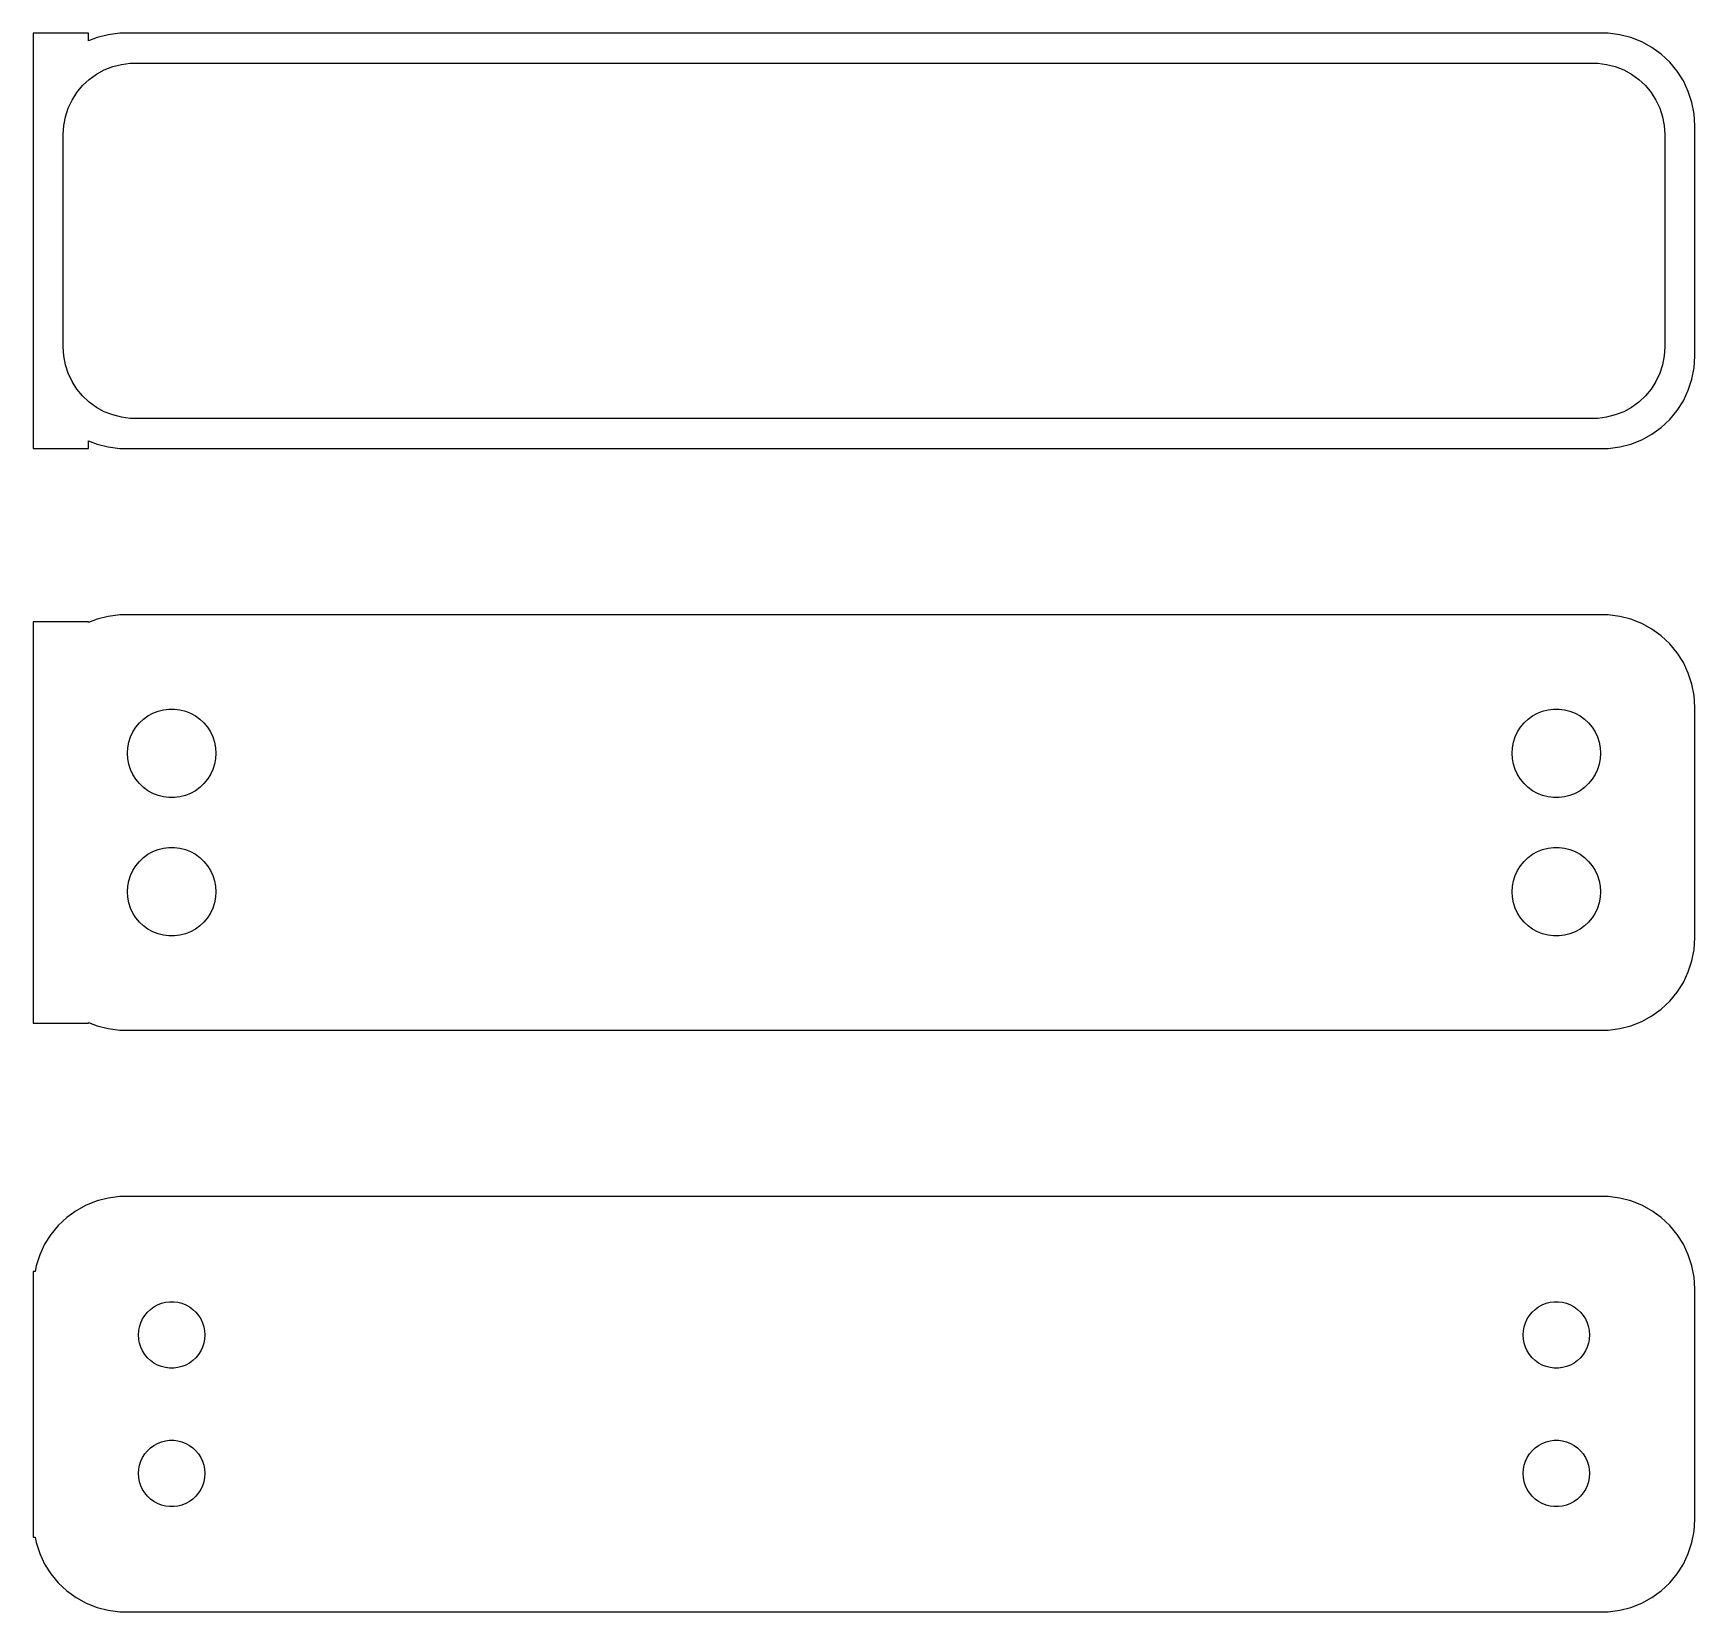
# Model space of a CAD drawing. Header units: metres. Extents: x -45 to 45, y 51.8 to 137.2.
import ezdxf

# ---------------------------------------------------------------- set-up
doc = ezdxf.new("R2010")
doc.units = ezdxf.units.M

msp = doc.modelspace()

# ---------------------------------------------------------------- linework, layer by layer
for p, q in [((-42, 137.24), (-45, 137.24)), ((-45, 137.24), (-45, 114.76)), ((-42, 136.825), (-42, 137.24)), ((-41.5451, 137.005), (-42, 136.825)), ((-40.9369, 137.161), (-41.5451, 137.005)), ((-40.3139, 137.24), (-40.9369, 137.161)), ((40.3139, 137.24), (-40.3139, 137.24)), ((40.9369, 137.161), (40.3139, 137.24)), ((41.5451, 137.005), (40.9369, 137.161)), ((42.1289, 136.774), (41.5451, 137.005)), ((42.6791, 136.472), (42.1289, 136.774)), ((43.1871, 136.103), (42.6791, 136.472)), ((43.6448, 135.673), (43.1871, 136.103)), ((-41.9685, 134.734), (-41.5751, 135.02)), ((-41.5751, 135.02), (-41.1489, 135.254)), ((-41.1489, 135.254), (-40.6967, 135.433)), ((-40.6967, 135.433), (-40.2256, 135.554)), ((-40.2256, 135.554), (-39.7432, 135.615)), ((-39.7432, 135.615), (39.7432, 135.615)), ((39.7432, 135.615), (40.2256, 135.554)), ((40.2256, 135.554), (40.6967, 135.433)), ((40.6967, 135.433), (41.1489, 135.254)), ((41.1489, 135.254), (41.5751, 135.02)), ((41.5751, 135.02), (41.9685, 134.734)), ((44.0451, 135.189), (43.6448, 135.673)), ((44.3815, 134.659), (44.0451, 135.189)), ((-42.633, 134.026), (-42.323, 134.401)), ((-42.323, 134.401), (-41.9685, 134.734)), ((41.9685, 134.734), (42.323, 134.401)), ((42.323, 134.401), (42.633, 134.026)), ((44.6489, 134.091), (44.3815, 134.659)), ((-43.1007, 133.176), (-42.8936, 133.616)), ((-42.8936, 133.616), (-42.633, 134.026)), ((42.633, 134.026), (42.8936, 133.616)), ((42.8936, 133.616), (43.1007, 133.176)), ((44.8429, 133.493), (44.6489, 134.091)), ((44.9606, 132.877), (44.8429, 133.493)), ((-43.3421, 132.235), (-43.251, 132.713)), ((-43.251, 132.713), (-43.1007, 133.176)), ((43.1007, 133.176), (43.251, 132.713)), ((43.251, 132.713), (43.3421, 132.235)), ((45, 132.25), (44.9606, 132.877)), ((-43.3726, 131.75), (-43.3421, 132.235)), ((-43.3726, 120.25), (-43.3726, 131.75)), ((43.3421, 132.235), (43.3726, 131.75)), ((43.3726, 131.75), (43.3726, 120.25)), ((45, 119.75), (45, 132.25)), ((-43.3421, 119.765), (-43.3726, 120.25)), ((-43.251, 119.287), (-43.3421, 119.765)), ((43.3421, 119.765), (43.251, 119.287)), ((43.3726, 120.25), (43.3421, 119.765)), ((44.9606, 119.123), (45, 119.75)), ((-43.1007, 118.824), (-43.251, 119.287)), ((-42.8936, 118.384), (-43.1007, 118.824)), ((43.1007, 118.824), (42.8936, 118.384)), ((43.251, 119.287), (43.1007, 118.824)), ((44.8429, 118.507), (44.9606, 119.123)), ((-42.633, 117.974), (-42.8936, 118.384)), ((-42.323, 117.599), (-42.633, 117.974)), ((42.633, 117.974), (42.323, 117.599)), ((42.8936, 118.384), (42.633, 117.974)), ((44.3815, 117.341), (44.6489, 117.909)), ((44.6489, 117.909), (44.8429, 118.507)), ((-41.9685, 117.266), (-42.323, 117.599)), ((-41.5751, 116.98), (-41.9685, 117.266)), ((41.9685, 117.266), (41.5751, 116.98)), ((42.323, 117.599), (41.9685, 117.266)), ((44.0451, 116.811), (44.3815, 117.341)), ((-41.1489, 116.746), (-41.5751, 116.98)), ((-40.6967, 116.567), (-41.1489, 116.746)), ((-40.2256, 116.446), (-40.6967, 116.567)), ((-39.7432, 116.385), (-40.2256, 116.446)), ((39.7432, 116.385), (-39.7432, 116.385)), ((40.2256, 116.446), (39.7432, 116.385)), ((40.6967, 116.567), (40.2256, 116.446)), ((41.1489, 116.746), (40.6967, 116.567)), ((41.5751, 116.98), (41.1489, 116.746)), ((43.1871, 115.897), (43.6448, 116.327)), ((43.6448, 116.327), (44.0451, 116.811)), ((41.5451, 114.995), (42.1289, 115.226)), ((42.1289, 115.226), (42.6791, 115.528)), ((42.6791, 115.528), (43.1871, 115.897)), ((-45, 114.76), (-42, 114.76)), ((-42, 115.175), (-41.5451, 114.995)), ((-42, 114.76), (-42, 115.175)), ((-41.5451, 114.995), (-40.9369, 114.839)), ((-40.9369, 114.839), (-40.3139, 114.76)), ((-40.3139, 114.76), (40.3139, 114.76)), ((40.3139, 114.76), (40.9369, 114.839)), ((40.9369, 114.839), (41.5451, 114.995)), ((-42, 105.365), (-45, 105.365)), ((-45, 105.365), (-45, 83.6352)), ((-41.5451, 105.505), (-42, 105.325)), ((-42, 105.325), (-42, 105.365)), ((-40.9369, 105.661), (-41.5451, 105.505)), ((-40.3139, 105.74), (-40.9369, 105.661)), ((40.3139, 105.74), (-40.3139, 105.74)), ((40.9369, 105.661), (40.3139, 105.74)), ((41.5451, 105.505), (40.9369, 105.661)), ((42.1289, 105.274), (41.5451, 105.505)), ((42.6791, 104.972), (42.1289, 105.274)), ((43.1871, 104.603), (42.6791, 104.972)), ((43.6448, 104.173), (43.1871, 104.603)), ((44.0451, 103.689), (43.6448, 104.173)), ((44.3815, 103.159), (44.0451, 103.689)), ((44.6489, 102.591), (44.3815, 103.159)), ((44.8429, 101.993), (44.6489, 102.591)), ((44.9606, 101.377), (44.8429, 101.993)), ((45, 100.75), (44.9606, 101.377)), ((-39.2495, 99.8929), (-39.0298, 100.099)), ((-39.0298, 100.099), (-38.786, 100.276)), ((-38.786, 100.276), (-38.5219, 100.422)), ((-38.5219, 100.422), (-38.2416, 100.533)), ((-38.2416, 100.533), (-37.9497, 100.607)), ((-37.9497, 100.607), (-37.6507, 100.645)), ((-37.6507, 100.645), (-37.3493, 100.645)), ((-37.3493, 100.645), (-37.0503, 100.607)), ((-37.0503, 100.607), (-36.7584, 100.533)), ((-36.7584, 100.533), (-36.4781, 100.422)), ((-36.4781, 100.422), (-36.214, 100.276)), ((-36.214, 100.276), (-35.9702, 100.099)), ((-35.9702, 100.099), (-35.7505, 99.8929)), ((35.7505, 99.8929), (35.9702, 100.099)), ((35.9702, 100.099), (36.214, 100.276)), ((36.214, 100.276), (36.4781, 100.422)), ((36.4781, 100.422), (36.7584, 100.533)), ((36.7584, 100.533), (37.0503, 100.607)), ((37.0503, 100.607), (37.3493, 100.645)), ((37.3493, 100.645), (37.6507, 100.645)), ((37.6507, 100.645), (37.9497, 100.607)), ((37.9497, 100.607), (38.2416, 100.533)), ((38.2416, 100.533), (38.5219, 100.422)), ((38.5219, 100.422), (38.786, 100.276)), ((38.786, 100.276), (39.0298, 100.099)), ((39.0298, 100.099), (39.2495, 99.8929)), ((45, 88.25), (45, 100.75)), ((-39.8246, 98.8468), (-39.7315, 99.1335)), ((-39.7315, 99.1335), (-39.6031, 99.4062)), ((-39.6031, 99.4062), (-39.4416, 99.6607)), ((-39.4416, 99.6607), (-39.2495, 99.8929)), ((-35.7505, 99.8929), (-35.5583, 99.6607)), ((-35.5583, 99.6607), (-35.3969, 99.4062)), ((-35.3969, 99.4062), (-35.2685, 99.1335)), ((-35.2685, 99.1335), (-35.1754, 98.8468)), ((35.1754, 98.8468), (35.2685, 99.1335)), ((35.2685, 99.1335), (35.3969, 99.4062)), ((35.3969, 99.4062), (35.5583, 99.6607)), ((35.5583, 99.6607), (35.7505, 99.8929)), ((39.2495, 99.8929), (39.4416, 99.6607)), ((39.4416, 99.6607), (39.6031, 99.4062)), ((39.6031, 99.4062), (39.7315, 99.1335)), ((39.7315, 99.1335), (39.8246, 98.8468)), ((-39.9, 98.25), (-39.8811, 98.5508)), ((-39.8811, 97.9492), (-39.9, 98.25)), ((-39.8811, 98.5508), (-39.8246, 98.8468)), ((-35.1754, 98.8468), (-35.1189, 98.5508)), ((-35.1189, 98.5508), (-35.1, 98.25)), ((-35.1, 98.25), (-35.1189, 97.9492)), ((35.1, 98.25), (35.1189, 98.5508)), ((35.1189, 97.9492), (35.1, 98.25)), ((35.1189, 98.5508), (35.1754, 98.8468)), ((39.8246, 98.8468), (39.8811, 98.5508)), ((39.8811, 98.5508), (39.9, 98.25)), ((39.9, 98.25), (39.8811, 97.9492)), ((-39.8246, 97.6531), (-39.8811, 97.9492)), ((-39.7315, 97.3665), (-39.8246, 97.6531)), ((-39.6031, 97.0938), (-39.7315, 97.3665)), ((-35.2685, 97.3665), (-35.3969, 97.0938)), ((-35.1754, 97.6531), (-35.2685, 97.3665)), ((-35.1189, 97.9492), (-35.1754, 97.6531)), ((35.1754, 97.6531), (35.1189, 97.9492)), ((35.2685, 97.3665), (35.1754, 97.6531)), ((35.3969, 97.0938), (35.2685, 97.3665)), ((39.7315, 97.3665), (39.6031, 97.0938)), ((39.8246, 97.6531), (39.7315, 97.3665)), ((39.8811, 97.9492), (39.8246, 97.6531)), ((-39.4416, 96.8393), (-39.6031, 97.0938)), ((-39.2495, 96.6071), (-39.4416, 96.8393)), ((-39.0298, 96.4008), (-39.2495, 96.6071)), ((-38.786, 96.2236), (-39.0298, 96.4008)), ((-35.9702, 96.4008), (-36.214, 96.2236)), ((-35.7505, 96.6071), (-35.9702, 96.4008)), ((-35.5583, 96.8393), (-35.7505, 96.6071)), ((-35.3969, 97.0938), (-35.5583, 96.8393)), ((35.5583, 96.8393), (35.3969, 97.0938)), ((35.7505, 96.6071), (35.5583, 96.8393)), ((35.9702, 96.4008), (35.7505, 96.6071)), ((36.214, 96.2236), (35.9702, 96.4008)), ((39.0298, 96.4008), (38.786, 96.2236)), ((39.2495, 96.6071), (39.0298, 96.4008)), ((39.4416, 96.8393), (39.2495, 96.6071)), ((39.6031, 97.0938), (39.4416, 96.8393)), ((-38.5219, 96.0784), (-38.786, 96.2236)), ((-38.2416, 95.9675), (-38.5219, 96.0784)), ((-37.9497, 95.8925), (-38.2416, 95.9675)), ((-37.6507, 95.8547), (-37.9497, 95.8925)), ((-37.3493, 95.8547), (-37.6507, 95.8547)), ((-37.0503, 95.8925), (-37.3493, 95.8547)), ((-36.7584, 95.9675), (-37.0503, 95.8925)), ((-36.4781, 96.0784), (-36.7584, 95.9675)), ((-36.214, 96.2236), (-36.4781, 96.0784)), ((36.4781, 96.0784), (36.214, 96.2236)), ((36.7584, 95.9675), (36.4781, 96.0784)), ((37.0503, 95.8925), (36.7584, 95.9675)), ((37.3493, 95.8547), (37.0503, 95.8925)), ((37.6507, 95.8547), (37.3493, 95.8547)), ((37.9497, 95.8925), (37.6507, 95.8547)), ((38.2416, 95.9675), (37.9497, 95.8925)), ((38.5219, 96.0784), (38.2416, 95.9675)), ((38.786, 96.2236), (38.5219, 96.0784)), ((-39.0298, 92.5992), (-38.786, 92.7764)), ((-38.786, 92.7764), (-38.5219, 92.9216)), ((-38.5219, 92.9216), (-38.2416, 93.0325)), ((-38.2416, 93.0325), (-37.9497, 93.1075)), ((-37.9497, 93.1075), (-37.6507, 93.1453)), ((-37.6507, 93.1453), (-37.3493, 93.1453)), ((-37.3493, 93.1453), (-37.0503, 93.1075)), ((-37.0503, 93.1075), (-36.7584, 93.0325)), ((-36.7584, 93.0325), (-36.4781, 92.9216)), ((-36.4781, 92.9216), (-36.214, 92.7764)), ((-36.214, 92.7764), (-35.9702, 92.5992)), ((35.9702, 92.5992), (36.214, 92.7764)), ((36.214, 92.7764), (36.4781, 92.9216)), ((36.4781, 92.9216), (36.7584, 93.0325)), ((36.7584, 93.0325), (37.0503, 93.1075)), ((37.0503, 93.1075), (37.3493, 93.1453)), ((37.3493, 93.1453), (37.6507, 93.1453)), ((37.6507, 93.1453), (37.9497, 93.1075)), ((37.9497, 93.1075), (38.2416, 93.0325)), ((38.2416, 93.0325), (38.5219, 92.9216)), ((38.5219, 92.9216), (38.786, 92.7764)), ((38.786, 92.7764), (39.0298, 92.5992)), ((-39.7315, 91.6335), (-39.6031, 91.9062)), ((-39.6031, 91.9062), (-39.4416, 92.1607)), ((-39.4416, 92.1607), (-39.2495, 92.3929)), ((-39.2495, 92.3929), (-39.0298, 92.5992)), ((-35.9702, 92.5992), (-35.7505, 92.3929)), ((-35.7505, 92.3929), (-35.5583, 92.1607)), ((-35.5583, 92.1607), (-35.3969, 91.9062)), ((-35.3969, 91.9062), (-35.2685, 91.6335)), ((35.2685, 91.6335), (35.3969, 91.9062)), ((35.3969, 91.9062), (35.5583, 92.1607)), ((35.5583, 92.1607), (35.7505, 92.3929)), ((35.7505, 92.3929), (35.9702, 92.5992)), ((39.0298, 92.5992), (39.2495, 92.3929)), ((39.2495, 92.3929), (39.4416, 92.1607)), ((39.4416, 92.1607), (39.6031, 91.9062)), ((39.6031, 91.9062), (39.7315, 91.6335)), ((-39.9, 90.75), (-39.8811, 91.0508)), ((-39.8811, 91.0508), (-39.8246, 91.3469)), ((-39.8246, 91.3469), (-39.7315, 91.6335)), ((-35.2685, 91.6335), (-35.1754, 91.3469)), ((-35.1754, 91.3469), (-35.1189, 91.0508)), ((-35.1189, 91.0508), (-35.1, 90.75)), ((35.1, 90.75), (35.1189, 91.0508)), ((35.1189, 91.0508), (35.1754, 91.3469)), ((35.1754, 91.3469), (35.2685, 91.6335)), ((39.7315, 91.6335), (39.8246, 91.3469)), ((39.8246, 91.3469), (39.8811, 91.0508)), ((39.8811, 91.0508), (39.9, 90.75)), ((-39.8811, 90.4492), (-39.9, 90.75)), ((-39.8246, 90.1532), (-39.8811, 90.4492)), ((-39.7315, 89.8665), (-39.8246, 90.1532)), ((-35.1754, 90.1532), (-35.2685, 89.8665)), ((-35.1189, 90.4492), (-35.1754, 90.1532)), ((-35.1, 90.75), (-35.1189, 90.4492)), ((35.1189, 90.4492), (35.1, 90.75)), ((35.1754, 90.1532), (35.1189, 90.4492)), ((35.2685, 89.8665), (35.1754, 90.1532)), ((39.8246, 90.1532), (39.7315, 89.8665)), ((39.8811, 90.4492), (39.8246, 90.1532)), ((39.9, 90.75), (39.8811, 90.4492)), ((-39.6031, 89.5938), (-39.7315, 89.8665)), ((-39.4416, 89.3393), (-39.6031, 89.5938)), ((-39.2495, 89.1071), (-39.4416, 89.3393)), ((-39.0298, 88.9008), (-39.2495, 89.1071)), ((-35.7505, 89.1071), (-35.9702, 88.9008)), ((-35.5583, 89.3393), (-35.7505, 89.1071)), ((-35.3969, 89.5938), (-35.5583, 89.3393)), ((-35.2685, 89.8665), (-35.3969, 89.5938)), ((35.3969, 89.5938), (35.2685, 89.8665)), ((35.5583, 89.3393), (35.3969, 89.5938)), ((35.7505, 89.1071), (35.5583, 89.3393)), ((35.9702, 88.9008), (35.7505, 89.1071)), ((39.2495, 89.1071), (39.0298, 88.9008)), ((39.4416, 89.3393), (39.2495, 89.1071)), ((39.6031, 89.5938), (39.4416, 89.3393)), ((39.7315, 89.8665), (39.6031, 89.5938)), ((-38.786, 88.7236), (-39.0298, 88.9008)), ((-38.5219, 88.5784), (-38.786, 88.7236)), ((-38.2416, 88.4675), (-38.5219, 88.5784)), ((-37.9497, 88.3925), (-38.2416, 88.4675)), ((-37.6507, 88.3547), (-37.9497, 88.3925)), ((-37.3493, 88.3547), (-37.6507, 88.3547)), ((-37.0503, 88.3925), (-37.3493, 88.3547)), ((-36.7584, 88.4675), (-37.0503, 88.3925)), ((-36.4781, 88.5784), (-36.7584, 88.4675)), ((-36.214, 88.7236), (-36.4781, 88.5784)), ((-35.9702, 88.9008), (-36.214, 88.7236)), ((36.214, 88.7236), (35.9702, 88.9008)), ((36.4781, 88.5784), (36.214, 88.7236)), ((36.7584, 88.4675), (36.4781, 88.5784)), ((37.0503, 88.3925), (36.7584, 88.4675)), ((37.3493, 88.3547), (37.0503, 88.3925)), ((37.6507, 88.3547), (37.3493, 88.3547)), ((37.9497, 88.3925), (37.6507, 88.3547)), ((38.2416, 88.4675), (37.9497, 88.3925)), ((38.5219, 88.5784), (38.2416, 88.4675)), ((38.786, 88.7236), (38.5219, 88.5784)), ((39.0298, 88.9008), (38.786, 88.7236)), ((44.9606, 87.6233), (45, 88.25)), ((44.8429, 87.0066), (44.9606, 87.6233)), ((44.3815, 85.8412), (44.6489, 86.4094)), ((44.6489, 86.4094), (44.8429, 87.0066)), ((44.0451, 85.3111), (44.3815, 85.8412)), ((43.1871, 84.3974), (43.6448, 84.8273)), ((43.6448, 84.8273), (44.0451, 85.3111)), ((41.5451, 83.4947), (42.1289, 83.7259)), ((42.1289, 83.7259), (42.6791, 84.0284)), ((42.6791, 84.0284), (43.1871, 84.3974)), ((-45, 83.6352), (-42, 83.6352)), ((-42, 83.6352), (-42, 83.6748)), ((-42, 83.6748), (-41.5451, 83.4947)), ((-41.5451, 83.4947), (-40.9369, 83.3386)), ((-40.9369, 83.3386), (-40.3139, 83.2599)), ((-40.3139, 83.2599), (40.3139, 83.2599)), ((40.3139, 83.2599), (40.9369, 83.3386)), ((40.9369, 83.3386), (41.5451, 83.4947)), ((-41.5451, 74.0053), (-42.1289, 73.7741)), ((-40.9369, 74.1614), (-41.5451, 74.0053)), ((-40.3139, 74.2401), (-40.9369, 74.1614)), ((40.3139, 74.2401), (-40.3139, 74.2401)), ((40.9369, 74.1614), (40.3139, 74.2401)), ((41.5451, 74.0053), (40.9369, 74.1614)), ((42.1289, 73.7741), (41.5451, 74.0053)), ((-43.1871, 73.1026), (-43.6448, 72.6727)), ((-42.6791, 73.4716), (-43.1871, 73.1026)), ((-42.1289, 73.7741), (-42.6791, 73.4716)), ((42.6791, 73.4716), (42.1289, 73.7741)), ((43.1871, 73.1026), (42.6791, 73.4716)), ((43.6448, 72.6727), (43.1871, 73.1026)), ((-44.0451, 72.1889), (-44.3815, 71.6588)), ((-43.6448, 72.6727), (-44.0451, 72.1889)), ((44.0451, 72.1889), (43.6448, 72.6727)), ((44.3815, 71.6588), (44.0451, 72.1889)), ((-44.3815, 71.6588), (-44.6489, 71.0906)), ((44.6489, 71.0906), (44.3815, 71.6588)), ((-44.8429, 70.4934), (-44.9, 70.1942)), ((-44.6489, 71.0906), (-44.8429, 70.4934)), ((44.8429, 70.4934), (44.6489, 71.0906)), ((44.9606, 69.8767), (44.8429, 70.4934)), ((-44.9, 70.1942), (-45, 70.1942)), ((-45, 70.1942), (-45, 55.8058)), ((45, 69.25), (44.9606, 69.8767)), ((-38.2664, 68.3787), (-38.0562, 68.4619)), ((-38.0562, 68.4619), (-37.8373, 68.5181)), ((-37.8373, 68.5181), (-37.613, 68.5464)), ((-37.613, 68.5464), (-37.387, 68.5464)), ((-37.387, 68.5464), (-37.1627, 68.5181)), ((-37.1627, 68.5181), (-36.9438, 68.4619)), ((-36.9438, 68.4619), (-36.7336, 68.3787)), ((36.7336, 68.3787), (36.9438, 68.4619)), ((36.9438, 68.4619), (37.1627, 68.5181)), ((37.1627, 68.5181), (37.387, 68.5464)), ((37.387, 68.5464), (37.613, 68.5464)), ((37.613, 68.5464), (37.8373, 68.5181)), ((37.8373, 68.5181), (38.0562, 68.4619)), ((38.0562, 68.4619), (38.2664, 68.3787)), ((45, 56.75), (45, 69.25)), ((-39.1736, 67.4126), (-39.0773, 67.6171)), ((-39.0773, 67.6171), (-38.9562, 67.808)), ((-38.9562, 67.808), (-38.8121, 67.9822)), ((-38.8121, 67.9822), (-38.6474, 68.1369)), ((-38.6474, 68.1369), (-38.4645, 68.2698)), ((-38.4645, 68.2698), (-38.2664, 68.3787)), ((-36.7336, 68.3787), (-36.5355, 68.2698)), ((-36.5355, 68.2698), (-36.3526, 68.1369)), ((-36.3526, 68.1369), (-36.1879, 67.9822)), ((-36.1879, 67.9822), (-36.0438, 67.808)), ((-36.0438, 67.808), (-35.9226, 67.6171)), ((-35.9226, 67.6171), (-35.8264, 67.4126)), ((35.8264, 67.4126), (35.9226, 67.6171)), ((35.9226, 67.6171), (36.0438, 67.808)), ((36.0438, 67.808), (36.1879, 67.9822)), ((36.1879, 67.9822), (36.3526, 68.1369)), ((36.3526, 68.1369), (36.5355, 68.2698)), ((36.5355, 68.2698), (36.7336, 68.3787)), ((38.2664, 68.3787), (38.4645, 68.2698)), ((38.4645, 68.2698), (38.6474, 68.1369)), ((38.6474, 68.1369), (38.8121, 67.9822)), ((38.8121, 67.9822), (38.9562, 67.808)), ((38.9562, 67.808), (39.0773, 67.6171)), ((39.0773, 67.6171), (39.1736, 67.4126)), ((-39.3, 66.75), (-39.2858, 66.9756)), ((-39.2858, 66.5244), (-39.3, 66.75)), ((-39.2858, 66.9756), (-39.2434, 67.1976)), ((-39.2434, 67.1976), (-39.1736, 67.4126)), ((-35.8264, 67.4126), (-35.7565, 67.1976)), ((-35.7565, 67.1976), (-35.7142, 66.9756)), ((-35.7142, 66.9756), (-35.7, 66.75)), ((-35.7, 66.75), (-35.7142, 66.5244)), ((35.7, 66.75), (35.7142, 66.9756)), ((35.7142, 66.5244), (35.7, 66.75)), ((35.7142, 66.9756), (35.7565, 67.1976)), ((35.7565, 67.1976), (35.8264, 67.4126)), ((39.1736, 67.4126), (39.2434, 67.1976)), ((39.2434, 67.1976), (39.2858, 66.9756)), ((39.2858, 66.9756), (39.3, 66.75)), ((39.3, 66.75), (39.2858, 66.5244)), ((-39.2434, 66.3024), (-39.2858, 66.5244)), ((-39.1736, 66.0874), (-39.2434, 66.3024)), ((-39.0773, 65.8828), (-39.1736, 66.0874)), ((-38.9562, 65.692), (-39.0773, 65.8828)), ((-35.9226, 65.8828), (-36.0438, 65.692)), ((-35.8264, 66.0874), (-35.9226, 65.8828)), ((-35.7565, 66.3024), (-35.8264, 66.0874)), ((-35.7142, 66.5244), (-35.7565, 66.3024)), ((35.7565, 66.3024), (35.7142, 66.5244)), ((35.8264, 66.0874), (35.7565, 66.3024)), ((35.9226, 65.8828), (35.8264, 66.0874)), ((36.0438, 65.692), (35.9226, 65.8828)), ((39.0773, 65.8828), (38.9562, 65.692)), ((39.1736, 66.0874), (39.0773, 65.8828)), ((39.2434, 66.3024), (39.1736, 66.0874)), ((39.2858, 66.5244), (39.2434, 66.3024)), ((-38.8121, 65.5178), (-38.9562, 65.692)), ((-38.6474, 65.3631), (-38.8121, 65.5178)), ((-38.4645, 65.2302), (-38.6474, 65.3631)), ((-38.2664, 65.1213), (-38.4645, 65.2302)), ((-38.0562, 65.0381), (-38.2664, 65.1213)), ((-37.8373, 64.9819), (-38.0562, 65.0381)), ((-37.613, 64.9536), (-37.8373, 64.9819)), ((-37.387, 64.9536), (-37.613, 64.9536)), ((-37.1627, 64.9819), (-37.387, 64.9536)), ((-36.9438, 65.0381), (-37.1627, 64.9819)), ((-36.7336, 65.1213), (-36.9438, 65.0381)), ((-36.5355, 65.2302), (-36.7336, 65.1213)), ((-36.3526, 65.3631), (-36.5355, 65.2302)), ((-36.1879, 65.5178), (-36.3526, 65.3631)), ((-36.0438, 65.692), (-36.1879, 65.5178)), ((36.1879, 65.5178), (36.0438, 65.692)), ((36.3526, 65.3631), (36.1879, 65.5178)), ((36.5355, 65.2302), (36.3526, 65.3631)), ((36.7336, 65.1213), (36.5355, 65.2302)), ((36.9438, 65.0381), (36.7336, 65.1213)), ((37.1627, 64.9819), (36.9438, 65.0381)), ((37.387, 64.9536), (37.1627, 64.9819)), ((37.613, 64.9536), (37.387, 64.9536)), ((37.8373, 64.9819), (37.613, 64.9536)), ((38.0562, 65.0381), (37.8373, 64.9819)), ((38.2664, 65.1213), (38.0562, 65.0381)), ((38.4645, 65.2302), (38.2664, 65.1213)), ((38.6474, 65.3631), (38.4645, 65.2302)), ((38.8121, 65.5178), (38.6474, 65.3631)), ((38.9562, 65.692), (38.8121, 65.5178)), ((-39.0773, 60.1172), (-38.9562, 60.308)), ((-38.9562, 60.308), (-38.8121, 60.4822)), ((-38.8121, 60.4822), (-38.6474, 60.6369)), ((-38.6474, 60.6369), (-38.4645, 60.7698)), ((-38.4645, 60.7698), (-38.2664, 60.8787)), ((-38.2664, 60.8787), (-38.0562, 60.9619)), ((-38.0562, 60.9619), (-37.8373, 61.0181)), ((-37.8373, 61.0181), (-37.613, 61.0464)), ((-37.613, 61.0464), (-37.387, 61.0464)), ((-37.387, 61.0464), (-37.1627, 61.0181)), ((-37.1627, 61.0181), (-36.9438, 60.9619)), ((-36.9438, 60.9619), (-36.7336, 60.8787)), ((-36.7336, 60.8787), (-36.5355, 60.7698)), ((-36.5355, 60.7698), (-36.3526, 60.6369)), ((-36.3526, 60.6369), (-36.1879, 60.4822)), ((-36.1879, 60.4822), (-36.0438, 60.308)), ((-36.0438, 60.308), (-35.9226, 60.1172)), ((35.9226, 60.1172), (36.0438, 60.308)), ((36.0438, 60.308), (36.1879, 60.4822)), ((36.1879, 60.4822), (36.3526, 60.6369)), ((36.3526, 60.6369), (36.5355, 60.7698)), ((36.5355, 60.7698), (36.7336, 60.8787)), ((36.7336, 60.8787), (36.9438, 60.9619)), ((36.9438, 60.9619), (37.1627, 61.0181)), ((37.1627, 61.0181), (37.387, 61.0464)), ((37.387, 61.0464), (37.613, 61.0464)), ((37.613, 61.0464), (37.8373, 61.0181)), ((37.8373, 61.0181), (38.0562, 60.9619)), ((38.0562, 60.9619), (38.2664, 60.8787)), ((38.2664, 60.8787), (38.4645, 60.7698)), ((38.4645, 60.7698), (38.6474, 60.6369)), ((38.6474, 60.6369), (38.8121, 60.4822)), ((38.8121, 60.4822), (38.9562, 60.308)), ((38.9562, 60.308), (39.0773, 60.1172)), ((-39.3, 59.25), (-39.2858, 59.4756)), ((-39.2858, 59.4756), (-39.2434, 59.6976)), ((-39.2434, 59.6976), (-39.1736, 59.9126)), ((-39.1736, 59.9126), (-39.0773, 60.1172)), ((-35.9226, 60.1172), (-35.8264, 59.9126)), ((-35.8264, 59.9126), (-35.7565, 59.6976)), ((-35.7565, 59.6976), (-35.7142, 59.4756)), ((-35.7142, 59.4756), (-35.7, 59.25)), ((35.7, 59.25), (35.7142, 59.4756)), ((35.7142, 59.4756), (35.7565, 59.6976)), ((35.7565, 59.6976), (35.8264, 59.9126)), ((35.8264, 59.9126), (35.9226, 60.1172)), ((39.0773, 60.1172), (39.1736, 59.9126)), ((39.1736, 59.9126), (39.2434, 59.6976)), ((39.2434, 59.6976), (39.2858, 59.4756)), ((39.2858, 59.4756), (39.3, 59.25)), ((-39.2858, 59.0244), (-39.3, 59.25)), ((-39.2434, 58.8024), (-39.2858, 59.0244)), ((-39.1736, 58.5874), (-39.2434, 58.8024)), ((-39.0773, 58.3829), (-39.1736, 58.5874)), ((-35.8264, 58.5874), (-35.9226, 58.3829)), ((-35.7565, 58.8024), (-35.8264, 58.5874)), ((-35.7142, 59.0244), (-35.7565, 58.8024)), ((-35.7, 59.25), (-35.7142, 59.0244)), ((35.7142, 59.0244), (35.7, 59.25)), ((35.7565, 58.8024), (35.7142, 59.0244)), ((35.8264, 58.5874), (35.7565, 58.8024)), ((35.9226, 58.3829), (35.8264, 58.5874)), ((39.1736, 58.5874), (39.0773, 58.3829)), ((39.2434, 58.8024), (39.1736, 58.5874)), ((39.2858, 59.0244), (39.2434, 58.8024)), ((39.3, 59.25), (39.2858, 59.0244)), ((-38.9562, 58.192), (-39.0773, 58.3829)), ((-38.8121, 58.0178), (-38.9562, 58.192)), ((-38.6474, 57.8631), (-38.8121, 58.0178)), ((-38.4645, 57.7302), (-38.6474, 57.8631)), ((-38.2664, 57.6213), (-38.4645, 57.7302)), ((-38.0562, 57.5381), (-38.2664, 57.6213)), ((-36.7336, 57.6213), (-36.9438, 57.5381)), ((-36.5355, 57.7302), (-36.7336, 57.6213)), ((-36.3526, 57.8631), (-36.5355, 57.7302)), ((-36.1879, 58.0178), (-36.3526, 57.8631)), ((-36.0438, 58.192), (-36.1879, 58.0178)), ((-35.9226, 58.3829), (-36.0438, 58.192)), ((36.0438, 58.192), (35.9226, 58.3829)), ((36.1879, 58.0178), (36.0438, 58.192)), ((36.3526, 57.8631), (36.1879, 58.0178)), ((36.5355, 57.7302), (36.3526, 57.8631)), ((36.7336, 57.6213), (36.5355, 57.7302)), ((36.9438, 57.5381), (36.7336, 57.6213)), ((38.2664, 57.6213), (38.0562, 57.5381)), ((38.4645, 57.7302), (38.2664, 57.6213)), ((38.6474, 57.8631), (38.4645, 57.7302)), ((38.8121, 58.0178), (38.6474, 57.8631)), ((38.9562, 58.192), (38.8121, 58.0178)), ((39.0773, 58.3829), (38.9562, 58.192)), ((-37.8373, 57.4819), (-38.0562, 57.5381)), ((-37.613, 57.4536), (-37.8373, 57.4819)), ((-37.387, 57.4536), (-37.613, 57.4536)), ((-37.1627, 57.4819), (-37.387, 57.4536)), ((-36.9438, 57.5381), (-37.1627, 57.4819)), ((37.1627, 57.4819), (36.9438, 57.5381)), ((37.387, 57.4536), (37.1627, 57.4819)), ((37.613, 57.4536), (37.387, 57.4536)), ((37.8373, 57.4819), (37.613, 57.4536)), ((38.0562, 57.5381), (37.8373, 57.4819)), ((44.9606, 56.1233), (45, 56.75)), ((-45, 55.8058), (-44.9, 55.8058)), ((-44.9, 55.8058), (-44.8429, 55.5066)), ((44.8429, 55.5066), (44.9606, 56.1233)), ((-44.8429, 55.5066), (-44.6489, 54.9094)), ((-44.6489, 54.9094), (-44.3815, 54.3412)), ((44.3815, 54.3412), (44.6489, 54.9094)), ((44.6489, 54.9094), (44.8429, 55.5066)), ((-44.3815, 54.3412), (-44.0451, 53.8111)), ((44.0451, 53.8111), (44.3815, 54.3412)), ((-44.0451, 53.8111), (-43.6448, 53.3273)), ((-43.6448, 53.3273), (-43.1871, 52.8974)), ((43.1871, 52.8974), (43.6448, 53.3273)), ((43.6448, 53.3273), (44.0451, 53.8111)), ((-43.1871, 52.8974), (-42.6791, 52.5284)), ((-42.6791, 52.5284), (-42.1289, 52.2259)), ((-42.1289, 52.2259), (-41.5451, 51.9947)), ((41.5451, 51.9947), (42.1289, 52.2259)), ((42.1289, 52.2259), (42.6791, 52.5284)), ((42.6791, 52.5284), (43.1871, 52.8974)), ((-41.5451, 51.9947), (-40.9369, 51.8386)), ((-40.9369, 51.8386), (-40.3139, 51.7599)), ((-40.3139, 51.7599), (40.3139, 51.7599)), ((40.3139, 51.7599), (40.9369, 51.8386)), ((40.9369, 51.8386), (41.5451, 51.9947))]:
    msp.add_line(p, q)

doc.saveas('drawing.dxf')
